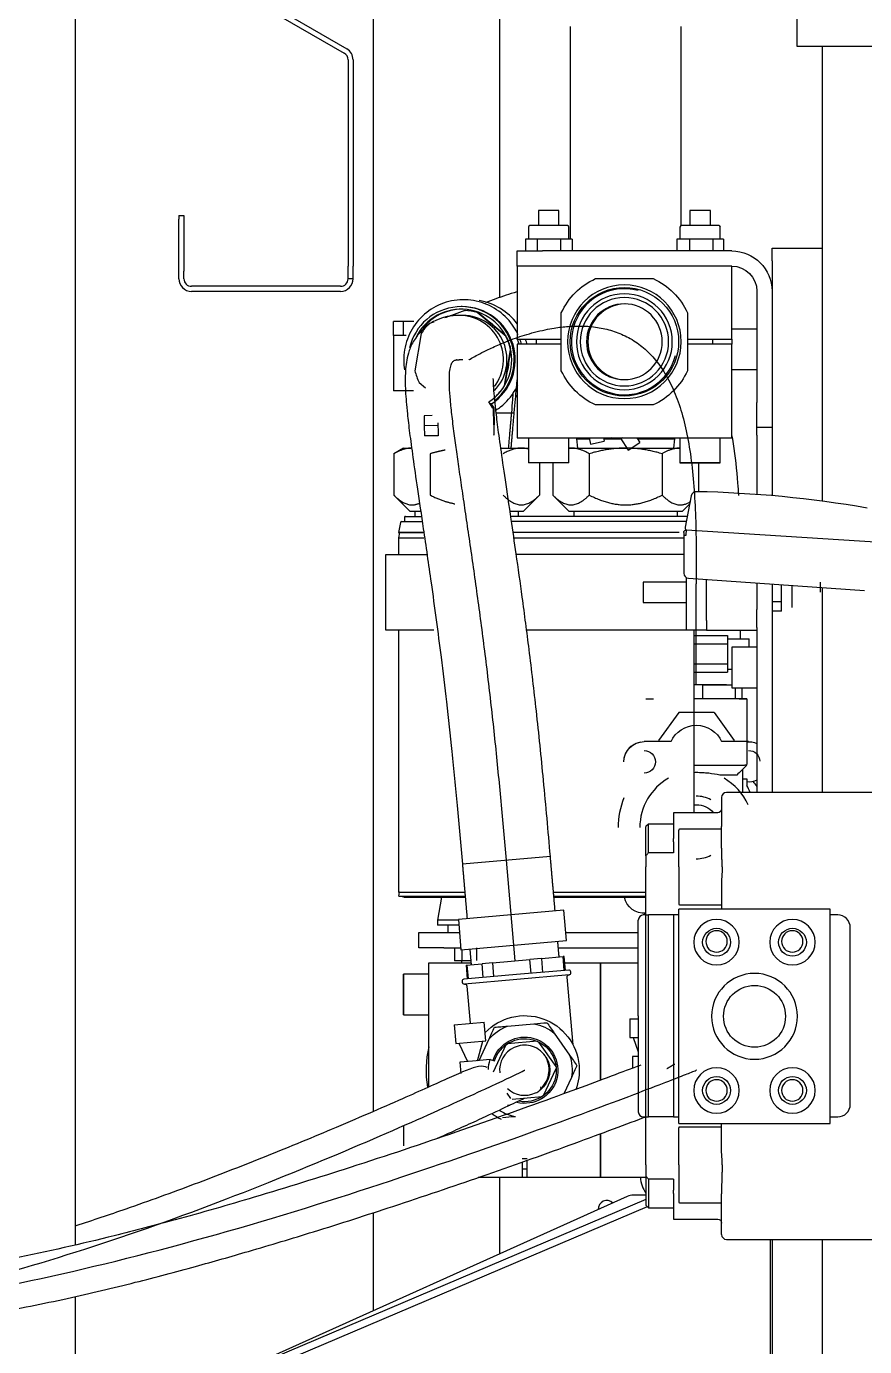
# Model space of a CAD drawing. Header units: millimetres. Extents: x 0 to 1189, y 0 to 841.
# Drawn here: x 129.95 to 152.09, y 490.77 to 525.63 of the extents above; entities that cross this region are included whole.
import ezdxf

# ---------------------------------------------------------------- set-up
doc = ezdxf.new("R2010")
doc.units = ezdxf.units.MM
doc.layers.add('1', color=7, linetype='CONTINUOUS', true_color=0xffffff)
doc.layers.add('2', color=7, linetype='CONTINUOUS', true_color=0xffffff)

msp = doc.modelspace()

# ---------------------------------------------------------------- linework, layer by layer
at = {"layer": '1', "color": 252, "linetype": 'Continuous'}
for p, q in [((139.11, 543.902), (139.11, 496.981)), ((142.443, 543.902), (142.443, 518.464)), ((142.443, 495.236), (142.443, 493.217)), ((143.179, 495.234), (143.044, 495.234)), ((139.11, 494.309), (139.11, 491.719))]:
    msp.add_line(p, q, dxfattribs=at)
msp.add_arc((145.277, 494.401), 0.227, 44.9437, 183.4424, dxfattribs=at)
at = {"layer": '2', "color": 11, "linetype": 'Continuous'}
for p, q in [((131.243, 493.469), (131.243, 534.168)), ((131.243, 487.501), (131.243, 492.095))]:
    msp.add_line(p, q, dxfattribs=at)
at = {"layer": '2', "color": 252, "linetype": 'Continuous'}
for p, q in [((134.21, 527.461), (138.409, 525.036)), ((134.143, 527.346), (138.343, 524.921)), ((150.31, 525.101), (150.31, 526.901)), ((152.977, 525.101), (150.31, 525.101)), ((150.977, 513.09), (150.977, 525.101)), ((138.443, 524.748), (138.443, 519.299)), ((138.576, 524.748), (138.576, 519.299)), ((133.976, 520.632), (134.109, 520.632)), ((133.976, 520.632), (133.976, 520.534)), ((133.976, 519.396), (133.976, 520.534)), ((134.109, 520.632), (134.109, 520.534)), ((134.109, 520.534), (134.109, 519.396)), ((149.643, 519.768), (150.977, 519.768)), ((149.643, 519.434), (149.643, 519.768)), ((133.976, 519.161), (133.976, 519.396)), ((134.109, 519.396), (134.109, 519.161)), ((142.91, 519.301), (142.91, 519.701)), ((142.91, 519.701), (143.577, 519.701)), ((148.577, 519.701), (143.577, 519.701)), ((149.643, 519.434), (149.643, 518.634)), ((133.976, 518.965), (133.976, 519.161)), ((134.109, 518.965), (134.109, 519.161)), ((138.443, 518.965), (138.443, 519.299)), ((138.576, 518.965), (138.576, 519.299)), ((148.577, 519.301), (143.577, 519.301)), ((138.243, 518.765), (134.309, 518.765)), ((138.576, 518.965), (138.443, 518.965)), ((138.243, 518.632), (134.309, 518.632)), ((149.243, 518.634), (149.243, 515.701)), ((149.643, 518.634), (149.643, 515.701)), ((149.243, 515.034), (149.243, 515.701)), ((149.643, 515.701), (149.643, 515.034)), ((149.643, 515.034), (149.243, 515.034)), ((149.243, 514.839), (149.243, 515.034)), ((149.243, 514.839), (149.243, 513.268)), ((149.643, 515.034), (149.643, 514.839)), ((149.643, 514.839), (149.643, 513.236)), ((139.91, 514.494), (139.652, 514.345)), ((139.91, 514.494), (140.104, 514.494)), ((142.496, 514.494), (143.21, 514.494)), ((144.277, 514.494), (145.812, 514.494)), ((145.923, 514.494), (147.21, 514.494)), ((139.652, 514.345), (139.652, 513.252)), ((140.614, 514.345), (140.614, 513.252)), ((144.814, 514.345), (144.814, 513.252)), ((146.739, 514.345), (146.739, 513.252)), ((143.501, 514.101), (143.501, 513.252)), ((143.852, 514.101), (143.852, 513.252)), ((147.701, 514.101), (147.701, 513.342)), ((139.652, 513.252), (140.077, 512.828)), ((143.077, 512.828), (143.501, 513.252)), ((143.852, 513.252), (144.277, 512.828)), ((147.511, 513.235), (147.351, 512.408)), ((147.511, 513.235), (147.351, 512.408)), ((140.077, 512.828), (140.349, 512.828)), ((140.21, 512.828), (140.21, 512.688)), ((142.744, 512.828), (143.077, 512.828)), ((142.943, 512.688), (142.943, 512.828)), ((144.277, 512.828), (147.277, 512.828)), ((144.41, 512.828), (144.41, 512.688)), ((147.143, 512.688), (147.143, 512.828)), ((147.277, 512.828), (147.469, 513.02)), ((139.828, 512.533), (139.777, 512.267)), ((139.854, 512.554), (140.388, 512.554)), ((139.943, 512.554), (139.943, 512.688)), ((139.963, 512.688), (139.943, 512.688)), ((139.963, 512.688), (140.382, 512.688)), ((146.11, 512.688), (142.741, 512.688)), ((146.11, 512.554), (142.761, 512.554)), ((147.39, 512.688), (146.11, 512.688)), ((147.379, 512.554), (146.11, 512.554)), ((147.405, 512.688), (147.39, 512.688)), ((139.777, 512.267), (139.803, 512.262)), ((140.428, 512.267), (139.777, 512.267)), ((139.803, 512.262), (139.777, 512.128)), ((139.777, 512.128), (139.777, 511.687)), ((139.777, 512.128), (140.449, 512.128)), ((139.803, 512.262), (140.429, 512.262)), ((146.11, 512.267), (142.803, 512.267)), ((146.11, 512.262), (142.803, 512.262)), ((142.823, 512.128), (146.11, 512.128)), ((147.192, 512.267), (146.11, 512.267)), ((147.193, 512.262), (146.11, 512.262)), ((146.11, 512.128), (147.31, 512.128)), ((147.31, 512.263), (147.31, 512.196)), ((147.31, 512.263), (147.31, 512.196)), ((147.31, 512.196), (147.31, 511.192)), ((147.31, 512.196), (147.31, 511.192)), ((152.51, 512.001), (147.381, 512.33)), ((152.51, 512.001), (147.381, 512.33)), ((139.443, 509.688), (139.443, 511.688)), ((139.443, 511.688), (140.525, 511.688)), ((147.31, 511.688), (142.887, 511.688)), ((147.377, 511.076), (147.377, 509.688)), ((147.434, 511.059), (152.088, 510.734)), ((147.434, 511.059), (152.088, 510.734)), ((147.91, 509.942), (147.91, 511.026)), ((147.377, 510.954), (146.243, 510.954)), ((146.243, 510.954), (146.243, 510.421)), ((149.243, 510.933), (149.243, 510.229)), ((149.643, 510.905), (149.643, 510.229)), ((150.91, 510.954), (150.91, 510.688)), ((150.977, 505.4), (150.977, 510.812)), ((146.243, 510.421), (147.377, 510.421)), ((149.243, 509.758), (149.243, 510.229)), ((149.643, 510.229), (149.643, 509.758)), ((140.71, 509.688), (139.443, 509.688)), ((139.777, 509.687), (139.777, 502.773)), ((147.377, 509.688), (143.159, 509.688)), ((147.91, 509.688), (147.377, 509.688)), ((147.577, 509.687), (147.577, 504.868)), ((147.91, 509.942), (147.91, 509.688)), ((147.91, 509.688), (149.243, 509.688)), ((149.243, 509.758), (149.243, 505.401)), ((149.643, 509.758), (149.643, 505.401)), ((148.31, 505.268), (148.31, 504.504)), ((152.71, 505.401), (148.443, 505.401)), ((148.21, 504.868), (147.043, 504.868)), ((147.043, 504.868), (147.043, 504.187)), ((146.377, 504.568), (146.31, 504.501)), ((146.31, 503.73), (146.31, 504.501)), ((147.043, 504.568), (146.377, 504.568)), ((146.377, 503.809), (146.377, 504.568)), ((147.177, 503.434), (147.177, 504.41)), ((148.31, 504.434), (147.201, 504.434)), ((148.31, 504.195), (148.31, 504.504)), ((147.043, 504.1), (147.043, 504.187)), ((147.043, 504.1), (147.043, 503.809)), ((146.31, 503.73), (146.31, 503.434)), ((147.043, 503.809), (146.377, 503.809)), ((146.31, 502.168), (146.31, 503.434)), ((147.177, 503.434), (147.177, 502.458)), ((148.31, 503.057), (148.31, 502.324)), ((139.803, 502.768), (139.777, 502.773)), ((139.777, 502.773), (141.243, 502.773)), ((139.782, 502.66), (139.803, 502.768)), ((139.913, 502.634), (139.782, 502.66)), ((139.782, 502.66), (141.243, 502.66)), ((139.803, 502.768), (141.243, 502.768)), ((139.913, 502.634), (141.243, 502.634)), ((140.916, 502.634), (140.81, 502.034)), ((141.243, 502.773), (141.527, 502.773)), ((141.243, 502.768), (141.528, 502.768)), ((141.243, 502.66), (141.537, 502.66)), ((141.243, 502.634), (141.539, 502.634)), ((143.869, 502.773), (146.11, 502.773)), ((143.87, 502.768), (146.11, 502.768)), ((143.879, 502.66), (146.11, 502.66)), ((143.882, 502.634), (146.11, 502.634)), ((146.11, 502.773), (146.31, 502.773)), ((146.11, 502.768), (146.31, 502.768)), ((146.11, 502.66), (146.31, 502.66)), ((146.11, 502.634), (146.31, 502.634)), ((147.18, 496.658), (147.18, 502.324)), ((151.18, 502.324), (147.18, 502.324)), ((147.201, 502.434), (148.31, 502.434)), ((151.18, 496.658), (151.18, 502.324)), ((140.81, 502.034), (140.81, 501.901)), ((141.324, 502.034), (140.81, 502.034)), ((141.358, 502.034), (141.324, 502.034)), ((146.11, 499.501), (146.11, 502.034)), ((146.31, 502.168), (146.243, 502.168)), ((146.31, 496.834), (146.31, 502.168)), ((147.043, 502.168), (146.377, 502.168)), ((146.377, 496.834), (146.377, 502.168)), ((147.043, 502.168), (147.043, 496.834)), ((147.18, 502.168), (147.043, 502.168)), ((151.377, 502.168), (151.18, 502.168)), ((140.31, 501.301), (140.31, 501.701)), ((140.31, 501.701), (140.977, 501.701)), ((141.324, 501.901), (140.81, 501.901)), ((140.977, 501.701), (141.387, 501.701)), ((141.369, 501.901), (141.324, 501.901)), ((144.198, 501.701), (146.11, 501.701)), ((151.71, 497.168), (151.71, 501.834)), ((140.977, 501.301), (140.31, 501.301)), ((140.977, 501.301), (141.422, 501.301)), ((143.998, 501.301), (146.11, 501.301)), ((141.443, 500.954), (141.443, 500.901)), ((146.11, 499.501), (146.11, 496.968)), ((146.243, 496.834), (146.31, 496.834)), ((146.31, 495.568), (146.31, 496.834)), ((147.043, 496.834), (146.377, 496.834)), ((147.043, 496.834), (147.18, 496.834)), ((151.18, 496.834), (151.377, 496.834)), ((147.177, 495.568), (147.177, 496.544)), ((147.18, 496.658), (151.18, 496.658)), ((148.31, 496.568), (147.201, 496.568)), ((148.31, 495.945), (148.31, 496.658)), ((146.31, 495.568), (146.31, 495.271)), ((147.177, 495.568), (147.177, 494.591)), ((146.31, 495.271), (146.31, 494.501)), ((147.043, 495.193), (146.377, 495.193)), ((146.377, 495.193), (146.377, 494.434)), ((147.043, 495.193), (147.043, 494.902)), ((146.31, 494.659), (134.351, 489.578)), ((145.817, 494.732), (134.461, 489.63)), ((146.31, 494.768), (145.978, 494.768)), ((147.043, 494.815), (147.043, 494.902)), ((147.043, 494.815), (147.043, 494.134)), ((148.31, 494.498), (148.31, 494.806)), ((146.346, 494.465), (134.844, 489.578)), ((146.31, 494.501), (146.377, 494.434)), ((146.377, 494.434), (147.043, 494.434)), ((147.201, 494.568), (148.31, 494.568)), ((148.31, 493.734), (148.31, 494.498)), ((147.043, 494.134), (148.21, 494.134)), ((148.443, 493.601), (152.71, 493.601)), ((149.603, 487.689), (149.603, 493.601)), ((149.643, 493.601), (149.643, 487.101)), ((150.977, 484.901), (150.977, 493.601))]:
    msp.add_line(p, q, dxfattribs=at)
at = {"layer": '2', "color": 163, "linetype": 'Continuous'}
for p, q in [((144.31, 525.627), (144.31, 520.014)), ((147.243, 520.367), (147.243, 525.627)), ((144.98, 518.968), (146.507, 518.968)), ((141.382, 517.994), (141.377, 517.994)), ((141.475, 517.994), (141.382, 517.994)), ((144.077, 516.537), (144.077, 518.065)), ((147.41, 518.065), (147.41, 516.537)), ((141.475, 516.828), (141.382, 516.828)), ((146.507, 515.634), (144.98, 515.634)), ((147.643, 508.244), (147.643, 510.91)), ((148.436, 508.244), (147.643, 508.244)), ((143.787, 503.715), (141.463, 503.511)), ((142.857, 500.956), (142.625, 503.613))]:
    msp.add_line(p, q, dxfattribs=at)
at = {"layer": '2', "color": 60, "linetype": 'Continuous'}
for p, q in [((143.471, 520.768), (143.471, 520.368)), ((143.936, 520.768), (143.471, 520.768)), ((144.015, 520.768), (143.936, 520.768)), ((144.015, 520.368), (144.015, 520.768)), ((147.471, 520.768), (147.471, 520.368)), ((147.687, 520.768), (147.471, 520.768)), ((148.015, 520.768), (147.687, 520.768)), ((148.015, 520.368), (148.015, 520.768)), ((143.21, 520.328), (143.21, 520.014)), ((144.238, 520.368), (143.249, 520.368)), ((144.277, 520.014), (144.277, 520.328)), ((147.21, 520.328), (147.21, 520.014)), ((148.012, 520.368), (147.249, 520.368)), ((148.238, 520.368), (148.012, 520.368)), ((148.277, 520.014), (148.277, 520.328)), ((143.128, 520.014), (143.128, 519.701)), ((143.281, 520.014), (143.128, 520.014)), ((143.435, 520.014), (143.281, 520.014)), ((143.435, 520.014), (143.435, 519.701)), ((143.743, 520.014), (143.435, 520.014)), ((144.051, 520.014), (143.743, 520.014)), ((144.051, 520.014), (144.051, 519.701)), ((144.205, 520.014), (144.051, 520.014)), ((144.359, 520.014), (144.205, 520.014)), ((144.359, 520.014), (144.359, 519.701)), ((147.128, 520.014), (147.128, 519.701)), ((147.128, 520.014), (147.128, 520.014)), ((147.128, 520.014), (147.128, 519.701)), ((147.296, 520.014), (147.128, 520.014)), ((147.464, 520.014), (147.296, 520.014)), ((147.464, 520.014), (147.464, 519.701)), ((147.771, 520.014), (147.464, 520.014)), ((148.079, 520.014), (147.771, 520.014)), ((148.079, 520.014), (148.079, 519.701)), ((148.219, 520.014), (148.079, 520.014)), ((148.358, 520.014), (148.219, 520.014)), ((148.359, 520.014), (148.358, 520.014)), ((148.358, 520.014), (148.358, 519.701)), ((148.359, 520.014), (148.359, 519.701)), ((142.91, 519.301), (142.91, 517.368)), ((148.577, 519.301), (142.91, 519.301)), ((148.577, 517.368), (148.577, 519.301)), ((141.527, 518.127), (141.105, 517.97)), ((141.461, 518.228), (141.433, 518.228)), ((141.527, 518.127), (141.54, 518.127)), ((141.869, 518.071), (141.856, 518.071)), ((142.617, 517.44), (141.856, 518.071)), ((142.607, 517.458), (141.869, 518.071)), ((139.643, 517.469), (139.643, 517.836)), ((139.91, 517.836), (139.643, 517.836)), ((139.91, 517.469), (139.91, 517.836)), ((140.177, 517.836), (139.91, 517.836)), ((140.706, 517.822), (140.59, 517.779)), ((149.243, 517.634), (148.577, 517.634)), ((139.777, 517.469), (139.643, 517.469)), ((139.643, 517.469), (139.643, 516.003)), ((139.91, 517.469), (139.777, 517.469)), ((139.981, 517.469), (139.91, 517.469)), ((140.377, 517.522), (140.209, 516.536)), ((142.91, 517.368), (144.077, 517.368)), ((143.41, 517.368), (143.41, 517.234)), ((143.41, 517.367), (143.41, 517.234)), ((147.41, 517.368), (148.577, 517.368)), ((148.077, 517.234), (148.077, 517.368)), ((148.077, 517.234), (148.077, 517.367)), ((148.577, 517.368), (148.577, 517.234)), ((142.575, 516.141), (142.738, 517.098)), ((142.593, 516.172), (142.745, 517.063)), ((142.91, 517.234), (142.91, 514.768)), ((144.077, 517.234), (142.91, 517.234)), ((148.577, 517.234), (147.41, 517.234)), ((148.577, 514.768), (148.577, 517.234)), ((148.577, 516.568), (149.243, 516.568)), ((139.91, 516.003), (139.643, 516.003)), ((140.176, 516.003), (139.91, 516.003)), ((140.326, 516.223), (140.493, 516.083)), ((142.367, 515.876), (142.361, 515.876)), ((142.272, 515.546), (142.162, 515.713)), ((142.229, 515.658), (142.201, 515.658)), ((142.305, 515.546), (142.231, 515.659)), ((142.272, 515.546), (142.279, 515.546)), ((142.298, 515.546), (142.279, 515.546)), ((142.279, 515.546), (142.285, 515.105)), ((142.298, 515.546), (142.305, 515.546)), ((142.298, 515.546), (142.304, 515.105)), ((140.453, 515.348), (140.452, 515.081)), ((140.662, 515.35), (140.453, 515.348)), ((140.818, 515.086), (140.452, 515.081)), ((140.452, 515.081), (140.461, 514.814)), ((140.819, 515.157), (140.818, 515.086)), ((140.818, 515.086), (140.822, 514.952)), ((140.822, 514.952), (140.827, 514.819)), ((140.827, 514.819), (140.461, 514.814)), ((142.91, 514.768), (148.577, 514.768)), ((143.21, 514.768), (143.21, 514.101)), ((143.21, 514.768), (143.21, 514.101)), ((144.277, 514.101), (144.277, 514.768)), ((144.277, 514.101), (144.277, 514.768)), ((144.478, 514.768), (144.478, 514.741)), ((144.478, 514.741), (144.506, 514.494)), ((144.478, 514.741), (144.817, 514.741)), ((144.811, 514.768), (144.849, 514.597)), ((144.849, 514.597), (145.207, 514.678)), ((145.187, 514.768), (145.207, 514.678)), ((145.193, 514.741), (145.651, 514.741)), ((145.642, 514.755), (145.845, 514.443)), ((145.845, 514.443), (146.152, 514.643)), ((146.071, 514.768), (146.152, 514.643)), ((146.089, 514.741), (147.075, 514.741)), ((147.048, 514.494), (147.075, 514.741)), ((147.075, 514.741), (147.075, 514.768)), ((147.21, 514.768), (147.21, 514.101)), ((147.21, 514.768), (147.21, 514.101)), ((148.277, 514.101), (148.277, 514.768)), ((148.277, 514.101), (148.277, 514.768)), ((144.277, 514.101), (143.21, 514.101)), ((144.277, 514.101), (143.21, 514.101)), ((148.277, 514.101), (147.21, 514.101)), ((147.21, 514.101), (148.277, 514.101)), ((149.89, 510.688), (149.89, 510.888)), ((149.89, 510.437), (149.89, 510.688)), ((150.177, 510.285), (150.177, 510.868)), ((149.89, 510.437), (149.643, 510.437)), ((149.89, 510.312), (149.89, 510.437)), ((149.89, 510.187), (149.89, 510.312)), ((149.89, 510.187), (149.643, 510.187)), ((147.577, 509.544), (148.468, 509.544)), ((147.577, 509.327), (148.468, 509.327)), ((148.468, 509.544), (148.468, 509.327)), ((148.468, 509.327), (148.468, 508.794)), ((148.477, 509.46), (149.043, 509.46)), ((149.043, 509.234), (149.043, 509.46)), ((149.243, 509.234), (148.577, 509.234)), ((148.577, 509.234), (148.577, 508.701)), ((147.577, 508.794), (148.468, 508.794)), ((147.577, 508.577), (148.468, 508.577)), ((148.468, 508.794), (148.468, 508.577)), ((148.477, 508.66), (148.577, 508.66)), ((148.577, 508.701), (148.577, 508.168)), ((147.81, 508.244), (147.577, 508.244)), ((147.81, 508.244), (147.81, 507.877)), ((147.81, 508.244), (148.577, 508.244)), ((146.31, 507.877), (146.509, 507.877)), ((148.977, 507.877), (147.577, 507.877)), ((148.577, 508.168), (149.243, 508.168)), ((148.676, 507.877), (148.676, 508.168)), ((148.778, 507.877), (148.977, 507.877)), ((148.843, 508.168), (148.843, 507.877)), ((148.977, 507.877), (148.977, 506.142)), ((147.177, 507.51), (146.643, 506.777)), ((147.177, 507.51), (146.643, 506.777)), ((148.11, 507.51), (147.177, 507.51)), ((148.11, 507.51), (147.177, 507.51)), ((148.11, 507.51), (148.643, 506.777)), ((148.11, 507.51), (148.643, 506.777)), ((146.424, 506.744), (146.263, 506.744)), ((146.974, 506.744), (146.263, 506.744)), ((149.01, 506.744), (148.313, 506.744)), ((149.024, 506.744), (148.977, 506.744)), ((147.577, 506.122), (148.895, 506.122)), ((148.615, 505.856), (148.267, 505.856)), ((148.863, 506.008), (148.863, 505.401)), ((148.863, 505.76), (148.977, 505.76)), ((148.977, 505.76), (148.977, 505.586)), ((144.146, 502.291), (141.357, 502.047)), ((144.216, 501.494), (144.146, 502.291)), ((141.357, 502.047), (141.426, 501.25)), ((146.263, 502.21), (146.31, 502.21)), ((141.077, 501.901), (141.077, 501.701)), ((141.258, 501.301), (141.258, 500.954)), ((141.426, 501.25), (144.216, 501.494)), ((141.451, 501.252), (141.451, 500.954)), ((141.836, 501.301), (141.836, 500.968)), ((140.577, 497.625), (140.577, 500.901)), ((140.577, 500.901), (141.691, 500.901)), ((141.451, 500.954), (141.258, 500.954)), ((141.686, 500.954), (141.451, 500.954)), ((142.255, 500.904), (141.983, 500.88)), ((142.255, 500.904), (143.247, 500.991)), ((142.255, 500.904), (142.287, 500.539)), ((143.549, 501.017), (143.247, 500.991)), ((143.279, 500.625), (143.247, 500.991)), ((143.549, 501.017), (144.122, 501.067)), ((143.549, 501.017), (143.581, 500.652)), ((144.152, 501.07), (144.122, 501.067)), ((144.154, 500.702), (144.122, 501.067)), ((144.184, 500.705), (144.152, 501.07)), ((144.167, 500.901), (145.11, 500.901)), ((145.11, 500.901), (145.11, 497.806)), ((145.11, 497.806), (145.11, 500.901)), ((145.11, 500.901), (146.11, 500.901)), ((140.577, 500.601), (139.91, 500.601)), ((140.577, 500.601), (139.91, 500.601)), ((139.91, 500.068), (139.91, 500.601)), ((139.91, 500.601), (139.91, 500.068)), ((142.889, 500.591), (141.504, 500.47)), ((144.285, 500.586), (141.515, 500.344)), ((141.562, 500.843), (141.594, 500.478)), ((141.562, 500.843), (141.563, 500.843)), ((141.563, 500.843), (141.983, 500.88)), ((141.563, 500.843), (141.595, 500.478)), ((141.625, 500.481), (141.593, 500.846)), ((142.015, 500.515), (141.983, 500.88)), ((144.274, 500.712), (142.889, 500.591)), ((144.331, 500.641), (144.329, 500.666)), ((141.458, 500.415), (141.461, 500.39)), ((141.581, 500.289), (141.667, 499.306)), ((144.387, 498.736), (144.23, 500.521)), ((139.91, 499.534), (139.91, 500.068)), ((139.91, 500.068), (139.91, 499.534)), ((139.91, 499.534), (140.577, 499.534)), ((139.91, 499.534), (140.577, 499.534)), ((141.245, 499.27), (142.042, 499.339)), ((141.245, 499.27), (141.288, 498.771)), ((142.085, 498.841), (142.042, 499.339)), ((142.656, 499.232), (143.355, 499.294)), ((145.89, 499.428), (145.89, 498.928)), ((145.89, 499.428), (146.11, 499.428)), ((141.288, 498.771), (142.085, 498.841)), ((141.863, 498.32), (142.002, 498.834)), ((141.905, 498.324), (142.171, 498.893)), ((143.44, 498.833), (142.652, 498.764)), ((143.938, 498.164), (143.484, 498.812)), ((143.892, 499.043), (144.294, 498.468)), ((145.89, 498.928), (146.11, 498.928)), ((145.973, 498.928), (146.11, 498.555)), ((141.371, 498.779), (141.598, 498.297)), ((142.613, 498.736), (142.278, 498.019)), ((141.73, 498.308), (141.398, 498.279)), ((141.398, 498.279), (141.424, 497.985)), ((142.193, 498.349), (141.73, 498.308)), ((142.193, 498.349), (142.313, 498.312)), ((143.607, 497.399), (143.942, 498.116)), ((145.957, 498.428), (145.957, 498.122)), ((146.11, 498.428), (145.957, 498.428)), ((144.346, 497.879), (144.145, 497.447)), ((142.638, 497.463), (142.736, 497.323)), ((142.78, 497.302), (143.568, 497.371)), ((139.91, 496.601), (139.91, 496.068)), ((139.91, 496.601), (139.91, 496.068)), ((145.11, 496.394), (145.11, 495.234)), ((145.11, 495.234), (145.11, 496.394)), ((143.043, 495.734), (143.177, 495.734)), ((143.043, 495.734), (143.177, 495.734)), ((143.177, 495.234), (143.177, 495.693)), ((143.043, 495.646), (143.043, 495.234)), ((143.043, 495.234), (141.881, 495.234)), ((145.11, 495.234), (143.177, 495.234)), ((146.31, 495.234), (145.11, 495.234))]:
    msp.add_line(p, q, dxfattribs=at)
at = {"layer": '2', "color": 51, "linetype": 'Continuous'}
for p, q in [((141.475, 516.828), (141.382, 516.828)), ((147.643, 508.244), (147.643, 510.91)), ((142.857, 500.956), (142.625, 503.613))]:
    msp.add_line(p, q, dxfattribs=at)
at = {"layer": '2', "color": 163, "linetype": 'Continuous', "extrusion": (0, 0, -1)}
for radius in [1.5, 1.266, 1.167, 1]:
    msp.add_circle((-145.743, 517.301), radius, dxfattribs=at)
at = {"layer": '2', "color": 163, "linetype": 'Continuous'}
msp.add_circle((145.743, 517.301), 1.433, dxfattribs=at)
at = {"layer": '2', "color": 252, "linetype": 'Continuous', "extrusion": (0, 0, -1)}
for centre, radius in [((-148.177, 501.448), 0.6), ((-150.183, 501.448), 0.6), ((-149.18, 499.491), 1.133), ((-148.177, 497.534), 0.6), ((-150.183, 497.534), 0.6)]:
    msp.add_circle(centre, radius, dxfattribs=at)
at = {"layer": '2', "color": 252, "linetype": 'Continuous'}
for centre, radius in [((148.177, 501.448), 0.367), ((150.183, 501.448), 0.367), ((149.18, 499.491), 0.817), ((148.177, 497.534), 0.367), ((150.183, 497.534), 0.367)]:
    msp.add_circle(centre, radius, dxfattribs=at)
for centre, radius, start, end in [((138.243, 524.748), 0.333, 0, 60), ((138.243, 524.748), 0.2, 0, 60), ((134.309, 518.965), 0.333, 180, 270), ((134.309, 518.965), 0.2, 180, 270), ((138.243, 518.965), 0.2, 270, 0), ((138.243, 518.965), 0.333, 270, 360), ((145.777, 517.301), 1, 90.9543, 269.0474), ((147.641, 513.21), 0.133, 88.8598, 169.0744), ((147.641, 513.21), 0.133, 88.8598, 169.0744), ((147.047, 483.349), 30, 80.1928, 88.8598), ((147.047, 483.349), 30, 80.1928, 88.8598), ((139.854, 512.528), 0.0267, 90, 169), ((147.482, 512.383), 0.133, 169.0744, 205.27), ((147.482, 512.383), 0.133, 169.0744, 204.8703), ((147.443, 511.192), 0.133, 180, 266.0095), ((147.443, 511.192), 0.133, 180, 266.0095), ((148.443, 505.268), 0.133, 90, 180), ((147.201, 504.41), 0.0239, 90, 180), ((147.201, 502.458), 0.0239, 180, 270), ((146.243, 502.034), 0.133, 90, 180), ((151.377, 501.834), 0.333, 360, 90), ((148.177, 501.468), 0.283, 0, 180), ((150.177, 501.468), 0.283, 0, 180), ((148.177, 501.468), 0.283, 180, 0), ((150.177, 501.468), 0.283, 180, 0), ((148.177, 497.534), 0.283, 0, 180), ((150.177, 497.534), 0.283, 0, 180), ((148.177, 497.534), 0.283, 180, 0), ((150.177, 497.534), 0.283, 180, 0), ((151.377, 497.168), 0.333, 270, 0), ((146.243, 496.968), 0.133, 180, 270), ((147.201, 496.544), 0.0239, 90, 180), ((147.201, 494.591), 0.0239, 180, 270), ((148.443, 493.734), 0.133, 180, 270)]:
    msp.add_arc(centre, radius, start, end, dxfattribs=at)
at = {"layer": '2', "color": 60, "linetype": 'Continuous'}
for centre, radius, start, end in [((143.249, 520.328), 0.0392, 90, 180), ((144.238, 520.328), 0.0392, 0, 90), ((147.249, 520.328), 0.0392, 90, 180), ((148.238, 520.328), 0.0392, 0, 90), ((141.643, 516.828), 1.583, 36.8663, 80.3644), ((141.643, 516.828), 1.583, 14.8781, 19.9406), ((141.643, 516.828), 1.583, 320.8275, 323.1281), ((147.643, 504.477), 1.492, 119.4405, 180.0018), ((147.643, 504.477), 1.492, 23.6666, 60.5596), ((147.643, 504.477), 1.933, 34.1478, 38.9204), ((147.643, 504.477), 2.067, 157.8084, 180), ((147.643, 504.477), 2.067, 157.8084, 180), ((147.643, 504.477), 0.827, 62.5106, 90), ((147.643, 504.477), 0.827, 270, 297.4837), ((144.278, 500.662), 0.0507, 5, 95), ((144.281, 500.637), 0.0507, 275, 5), ((141.509, 500.42), 0.0507, 95, 185), ((141.511, 500.394), 0.0507, 185, 275), ((143.11, 498.068), 2.607, 166.38, 189.8081), ((143.11, 498.068), 1.25, 237.9891, 258.6916), ((143.11, 498.068), 2.607, 268.5356, 271.4606)]:
    msp.add_arc(centre, radius, start, end, dxfattribs=at)
at = {"layer": '2', "color": 252, "linetype": 'Continuous', "extrusion": (0, 0, -1)}
for centre, radius, start, end in [((-148.577, 518.634), 1.067, 90, 180), ((-148.577, 518.634), 0.667, 90, 180), ((-148.21, 504.968), 0.1, 180, 270), ((-148.21, 494.034), 0.1, 90, 180)]:
    msp.add_arc(centre, radius, start, end, dxfattribs=at)
at = {"layer": '2', "color": 163, "linetype": 'Continuous', "extrusion": (0, 0, -1)}
for centre, radius, start, end in [((-145.743, 517.301), 1.833, 24.62, 65.38), ((-145.743, 517.301), 1.833, 114.62, 155.38), ((-145.743, 517.301), 1.833, 294.62, 335.38), ((-145.743, 517.301), 1.833, 204.62, 245.38), ((-143.11, 498.068), 0.663, 147.7969, 232.3575)]:
    msp.add_arc(centre, radius, start, end, dxfattribs=at)
at = {"layer": '2', "color": 163, "linetype": 'Continuous'}
for centre, radius, start, end in [((145.743, 517.301), 1.4, 75, 345), ((143.11, 498.068), 0.663, 115.2057, 185.8725), ((143.11, 498.068), 0.663, 226.2544, 295.2394)]:
    msp.add_arc(centre, radius, start, end, dxfattribs=at)
at = {"layer": '2', "color": 60, "linetype": 'Continuous', "extrusion": (0, 0, -1)}
for centre, radius, start, end in [((-145.549, 515.28), 0.533, 254.0315, 285.9636), ((-147.643, 506.444), 0.733, 24.1477, 155.8523), ((-146.263, 506.21), 0.533, 0, 90), ((-146.263, 506.21), 0.533, 0, 80.9024), ((-146.263, 506.21), 0.3, 90, 270), ((-149.024, 506.21), 0.533, 84.9536, 114.3348), ((-149.024, 506.21), 0.3, 90, 177.4013), ((-149.024, 506.21), 0.533, 245.6652, 275.0464), ((-147.643, 504.477), 0.6, 83.6184, 90), ((-147.643, 504.477), 0.6, 90, 139.3988), ((-146.263, 502.744), 0.533, 264.9536, 348.1519), ((-144.29, 500.526), 0.0602, 355, 85), ((-141.521, 500.284), 0.0602, 85, 175), ((-143.11, 498.068), 1.441, 43.5719, 175), ((-143.11, 498.068), 1.25, 41.3084, 68.6916), ((-143.11, 498.068), 1.25, 101.3084, 128.6916), ((-143.11, 498.068), 0.875, 17.0404, 284.0487), ((-143.11, 498.068), 0.833, 17.0404, 280.3372), ((-143.11, 498.068), 1.25, 161.3084, 188.6916), ((-143.11, 498.068), 0.959, 0.9865, 17.0404), ((-143.11, 498.068), 1.441, 175, 200.9369), ((-143.11, 498.068), 1.441, 295.2175, 306.85)]:
    msp.add_arc(centre, radius, start, end, dxfattribs=at)
at = {"layer": '2', "color": 60, "linetype": 'Continuous'}
for centre, major_axis, ratio, start_param, end_param in [((141.433, 516.828), (0, 1.4), 0.999391, 3.834855, 7.626037), ((141.433, 516.828), (0, -1.333), 0.999391, 0.581405, 4.247274), ((141.461, 516.828), (0, 1.333), 0.999391, 0.000068, 0.901696), ((141.488, 516.828), (0, -1.207), 0.999391, 3.43376, 3.560013), ((141.461, 516.828), (0, -1.4), 0.999391, 0.581405, 3.14166), ((141.475, 516.828), (0, 1.3), 0.999391, 5.986035, 6.24365), ((141.488, 516.828), (0, 1.3), 0.999391, 5.986035, 6.24365), ((141.475, 516.828), (0, 1.3), 0.999391, 0.750047, 1.007662), ((141.488, 516.828), (0, -1.207), 0.999391, 2.342941, 2.556274), ((141.475, 516.828), (0, 1.3), 0.999391, 4.938837, 5.196453), ((141.488, 516.828), (0, -1.207), 0.999391, 1.295809, 1.509045), ((141.475, 516.828), (0, 1.3), 0.999391, 1.797245, 2.05486), ((141.475, 516.828), (0, 1.3), 0.999391, 3.89164, 4.033529), ((142.294, 515.105), (-0.004, 0.267), 0.034896, 3.14158, 4.711925), ((147.643, 504.796), (0, 1.574), 0.979323, 5.107096, 5.23827), ((147.643, 495.289), (-1.478, 0), 0.743145, 0.04948, 0.446499)]:
    msp.add_ellipse(centre, major_axis=major_axis, ratio=ratio, start_param=start_param, end_param=end_param, dxfattribs=at)
at = {"layer": '2', "color": 163, "linetype": 'Continuous'}
for centre, start_param in [((141.382, 516.828), 4.058348), ((141.475, 516.828), 3.938575)]:
    msp.add_ellipse(centre, major_axis=(0, 1.167), ratio=0.999391, start_param=start_param, end_param=6.283185, dxfattribs=at)
at = {"layer": '2', "color": 252, "linetype": 'Continuous'}
msp.add_ellipse((145.978, 493.101), major_axis=(0, -1.667), ratio=0.469387, start_param=3.141593, end_param=3.349442, dxfattribs=at)
at = {"layer": '2', "color": 60, "linetype": 'Continuous'}
for points, knots in [([(142.933, 517.488), (142.902, 517.555), (142.773, 517.793), (142.449, 518.136), (141.912, 518.393), (141.318, 518.438), (140.749, 518.265), (140.28, 517.898), (139.976, 517.386), (139.896, 516.914), (139.922, 516.639), (139.936, 516.56)], [0, 0, 0, 0, 0.048646, 0.177031, 0.305416, 0.433796, 0.562172, 0.690546, 0.818922, 0.947304, 1, 1, 1, 1]), ([(142.964, 517.24), (142.954, 517.272), (142.938, 517.318), (142.919, 517.363), (142.914, 517.375)], [0, 0, 0, 0, 0.712942, 1, 1, 1, 1]), ([(142.833, 515.428), (142.844, 515.556), (142.864, 515.777), (142.889, 516.051), (142.906, 516.221), (142.911, 516.288), (142.909, 516.299), (142.908, 516.3)], [0, 0, 0, 0, 0.298012, 0.559359, 0.773892, 0.940381, 1, 1, 1, 1]), ([(142.355, 515.499), (142.396, 515.525), (142.594, 515.666), (142.79, 515.89), (142.905, 516.107), (142.927, 516.152)], [0, 0, 0, 0, 0.164193, 0.829825, 1, 1, 1, 1]), ([(142.766, 515.428), (142.777, 515.55), (142.792, 515.737), (142.805, 515.91), (142.81, 515.972)], [0, 0, 0, 0, 0.618543, 1, 1, 1, 1]), ([(142.358, 515.428), (142.368, 515.428), (142.409, 515.428), (142.475, 515.428), (142.551, 515.428), (142.615, 515.428), (142.669, 515.428), (142.71, 515.428), (142.74, 515.428), (142.752, 515.428), (142.761, 515.428), (142.764, 515.428), (142.765, 515.428)], [0, 0, 0, 0, 0.038923, 0.159058, 0.279192, 0.399327, 0.519462, 0.639596, 0.759731, 0.879865, 0.879865, 1, 1, 1, 1]), ([(142.779, 515.428), (142.782, 515.428), (142.795, 515.428), (142.815, 515.428), (142.83, 515.428), (142.833, 515.428), (142.833, 515.428)], [0, 0, 0, 0, 0.073054, 0.382593, 0.692132, 1, 1, 1, 1]), ([(148.895, 506.122), (148.909, 506.122), (148.923, 506.124), (148.95, 506.131), (148.964, 506.136), (148.977, 506.142)], [0, 0, 0, 0, 0.5, 0.5, 1, 1, 1, 1]), ([(148.267, 505.856), (148.174, 505.878), (148.075, 505.895), (147.943, 505.91), (147.916, 505.913), (147.862, 505.917), (147.835, 505.919), (147.754, 505.923), (147.699, 505.925), (147.622, 505.925), (147.599, 505.924), (147.576, 505.924)], [0, 0, 0, 0, 0.453104, 0.453104, 0.56638, 0.56638, 0.679656, 0.679656, 0.906208, 0.906208, 1, 1, 1, 1]), ([(148.71, 505.856), (148.71, 505.856), (148.708, 505.856), (148.702, 505.856), (148.7, 505.856), (148.693, 505.856), (148.69, 505.856), (148.677, 505.856), (148.667, 505.856), (148.643, 505.856), (148.63, 505.856), (148.615, 505.856)], [0, 0, 0, 0, 0.25, 0.25, 0.375, 0.375, 0.5, 0.5, 0.75, 0.75, 1, 1, 1, 1]), ([(142.171, 498.893), (142.196, 498.946), (142.22, 498.999), (142.269, 499.103), (142.292, 499.153), (142.315, 499.203)], [0, 0, 0, 0, 0.5, 0.5, 1, 1, 1, 1]), ([(142.315, 499.203), (142.37, 499.207), (142.426, 499.212), (142.539, 499.222), (142.597, 499.227), (142.656, 499.232)], [0, 0, 0, 0, 0.5, 0.5, 1, 1, 1, 1]), ([(144.294, 498.468), (144.328, 498.42), (144.362, 498.372), (144.427, 498.279), (144.459, 498.233), (144.49, 498.188)], [0, 0, 0, 0, 0.5, 0.5, 1, 1, 1, 1])]:
    msp.add_open_spline(points, degree=3, knots=knots, dxfattribs=at)
at = {"layer": '2', "color": 163, "linetype": 'Continuous'}
for points, knots in [([(142.899, 518.617), (142.707, 518.561), (142.425, 518.466), (142.16, 518.363), (142.073, 518.327)], [0, 0, 0, 0, 0.659419, 1, 1, 1, 1]), ([(141.379, 517.994), (141.377, 517.994), (141.373, 517.994), (141.366, 517.994), (141.356, 517.994), (141.338, 517.994), (141.306, 517.993), (141.251, 517.99), (141.156, 517.981), (141.001, 517.955), (140.767, 517.877), (140.473, 517.724), (140.127, 517.279), (140.003, 516.91), (139.951, 516.567), (139.95, 516.058), (139.997, 515.502), (140.065, 514.917), (140.152, 514.268), (140.275, 513.419), (140.442, 512.291), (140.662, 510.778), (140.87, 509.236), (141.049, 507.75), (141.192, 506.443), (141.33, 505.016), (141.419, 504.025), (141.463, 503.511)], [0, 0, 0, 0, 0.001537, 0.002742, 0.004888, 0.008698, 0.015429, 0.027215, 0.047494, 0.081192, 0.133213, 0.20081, 0.241778, 0.289786, 0.374807, 0.450538, 0.512728, 0.552797, 0.592636, 0.633044, 0.675756, 0.729216, 0.801012, 0.844236, 0.892014, 0.943965, 1, 1, 1, 1]), ([(143.787, 503.715), (143.731, 504.385), (143.615, 505.666), (143.429, 507.486), (143.239, 509.097), (143.057, 510.483), (142.895, 511.637), (142.741, 512.692), (142.597, 513.664), (142.474, 514.514), (142.388, 515.146), (142.331, 515.628), (142.298, 515.978), (142.283, 516.214), (142.281, 516.31), (142.279, 516.329), (142.277, 516.329)], [0, 0, 0, 0, 0.1091, 0.208703, 0.29703, 0.372624, 0.435389, 0.486533, 0.549874, 0.609108, 0.667354, 0.725803, 0.791486, 0.868053, 0.956709, 1, 1, 1, 1]), ([(148.763, 513.238), (148.757, 513.35), (148.726, 513.813), (148.667, 514.357), (148.598, 514.773), (148.583, 514.855)], [0, 0, 0, 0, 0.202453, 0.84071, 1, 1, 1, 1]), ([(143.531, 497.575), (143.596, 497.64), (143.697, 497.774), (143.763, 498.008), (143.753, 498.23), (143.66, 498.454), (143.486, 498.63), (143.265, 498.725), (143.046, 498.74), (142.901, 498.7), (142.827, 498.668)], [0, 0, 0, 0, 0.127294, 0.252051, 0.375105, 0.501695, 0.629417, 0.755008, 0.876522, 1, 1, 1, 1]), ([(146.175, 498.204), (146.056, 498.159), (145.459, 497.933), (143.914, 497.355), (141.405, 496.462), (138.661, 495.542), (136.152, 494.76), (134.056, 494.158), (131.937, 493.603), (129.618, 493.076), (127.375, 492.714), (125.651, 492.611), (124.684, 492.649), (123.903, 492.784), (123.353, 492.965), (122.882, 493.291), (122.584, 493.73), (122.473, 494.28), (122.449, 494.762), (122.446, 495.066), (122.446, 495.23), (122.446, 495.306), (122.446, 495.339)], [0, 0, 0, 0, 0.027823, 0.131133, 0.254764, 0.369615, 0.468075, 0.546223, 0.604831, 0.700283, 0.795191, 0.838741, 0.877353, 0.894274, 0.919711, 0.934115, 0.948896, 0.969101, 0.984977, 0.993118, 0.996919, 1, 1, 1, 1]), ([(142.119, 498.142), (142.058, 498.17), (141.845, 498.196), (141.22, 497.914), (139.818, 497.281), (138.12, 496.547), (136.236, 495.771), (134.409, 495.06), (132.759, 494.46), (131.697, 494.103), (131.252, 493.96)], [0, 0, 0, 0, 0.071633, 0.209762, 0.343208, 0.508951, 0.653484, 0.783741, 0.910353, 1, 1, 1, 1]), ([(143.393, 497.467), (143.44, 497.49), (143.503, 497.529), (143.557, 497.592), (143.543, 497.616), (143.526, 497.625)], [0, 0, 0, 0, 0.402672, 0.720746, 1, 1, 1, 1]), ([(140.807, 496.273), (141.207, 496.451), (141.879, 496.755), (142.642, 497.111), (142.969, 497.265), (143.097, 497.327)], [0, 0, 0, 0, 0.370656, 0.680205, 1, 1, 1, 1]), ([(142.654, 497.155), (142.7, 497.138), (142.722, 497.139), (142.722, 497.156), (142.722, 497.156)], [0, 0, 0, 0, 0.99638, 1, 1, 1, 1]), ([(121.119, 495.339), (121.119, 495.298), (121.119, 495.225), (121.12, 495.095), (121.121, 494.905), (121.13, 494.577), (121.174, 494.033), (121.328, 493.339), (121.669, 492.69), (122.074, 492.253), (122.407, 492.007), (122.681, 491.849), (123.128, 491.635), (123.976, 491.394), (125.388, 491.275), (127.147, 491.368), (129.086, 491.643), (130.997, 492.025), (132.772, 492.448), (134.366, 492.871), (135.936, 493.317), (137.691, 493.847), (139.767, 494.512), (142.066, 495.291), (144.364, 496.11), (145.719, 496.616), (146.295, 496.834), (146.317, 496.843)], [0, 0, 0, 0, 0.003591, 0.006402, 0.011388, 0.02013, 0.035036, 0.058949, 0.081585, 0.098833, 0.112379, 0.119655, 0.127783, 0.15858, 0.202517, 0.262373, 0.327278, 0.39197, 0.453126, 0.508319, 0.558083, 0.620477, 0.69907, 0.791211, 0.892075, 0.995741, 1, 1, 1, 1])]:
    msp.add_open_spline(points, degree=3, knots=knots, dxfattribs=at)
for points, degree in [([(141.643, 516.828), (141.643, 516.828), (141.643, 516.828), (147.643, 520.757), (147.643, 515.834), (147.643, 510.91)], 5), ([(142.625, 503.613), (142.26, 507.789), (141.894, 511.965), (140.683, 516.828), (141.033, 516.828), (141.382, 516.828)], 5), ([(148.81, 509.46), (148.81, 509.574), (148.81, 509.687)], 2), ([(143.913, 502.27), (143.85, 502.992), (143.787, 503.715)], 2), ([(141.463, 503.511), (141.526, 502.789), (141.589, 502.067)], 2), ([(141.659, 501.27), (141.677, 501.062), (141.695, 500.855)], 2), ([(144.019, 501.058), (144.001, 501.266), (143.983, 501.473)], 2), ([(146.866, 498.112), (146.981, 498.178), (147.074, 498.231)], 2), ([(121.782, 495.339), (121.782, 491.444), (121.782, 487.549), (147.643, 498.068), (147.643, 498.068), (147.643, 498.068)], 5), ([(121.782, 495.339), (121.782, 491.44), (121.782, 487.541), (143.11, 498.068), (143.11, 498.068), (143.11, 498.068)], 5)]:
    msp.add_open_spline(points, degree=degree, dxfattribs=at)
at = {"layer": '2', "color": 60, "linetype": 'Continuous'}
for points, degree in [([(143.023, 517.239), (143.011, 517.285), (142.996, 517.331), (142.979, 517.376)], 3), ([(142.685, 514.494), (142.726, 514.961), (142.766, 515.428)], 2), ([(142.752, 514.494), (142.792, 514.961), (142.833, 515.428)], 2), ([(148.977, 506.122), (148.887, 506.033), (148.798, 505.944), (148.71, 505.856)], 3), ([(143.355, 499.294), (143.474, 499.304), (143.587, 499.314), (143.696, 499.323)], 3), ([(143.696, 499.323), (143.759, 499.233), (143.823, 499.141), (143.892, 499.043)], 3), ([(144.49, 498.188), (144.444, 498.089), (144.396, 497.986), (144.346, 497.879)], 3), ([(142.865, 496.841), (142.746, 496.831), (142.634, 496.821), (142.524, 496.812)], 3)]:
    msp.add_open_spline(points, degree=degree, dxfattribs=at)
at = {"layer": '2', "color": 252, "linetype": 'Continuous'}
for points, weights in [([(140.125, 514.494), (139.906, 514.492), (139.652, 514.345)], [1.07732468001, 1.0759433827, 1]), ([(143.213, 514.469), (142.896, 514.551), (142.539, 514.345)], [1.06332947081, 1.11028220702, 1]), ([(144.814, 514.345), (144.527, 514.511), (144.277, 514.492)], [1, 1.08712546213, 1.07611492253]), ([(146.739, 514.345), (145.777, 514.623), (144.814, 514.345)], [1, 1.15470053838, 1]), ([(147.21, 514.494), (146.991, 514.491), (146.739, 514.345)], [1.07730990877, 1.07558338227, 1]), ([(141.006, 514.439), (140.819, 514.404), (140.614, 514.345)], [1.04746076359, 1.02926741045, 1]), ([(139.652, 513.252), (140.011, 512.894), (140.33, 513.04)], [1, 1.11091546088, 1.0627850698]), ([(140.614, 513.252), (140.961, 513.079), (141.266, 513.023)], [1, 1.05064751358, 1.06813197991]), ([(142.539, 513.252), (143.02, 512.771), (143.501, 513.252)], [1, 1.15470053838, 1]), ([(143.852, 513.252), (144.333, 512.771), (144.814, 513.252)], [1, 1.15470053838, 1]), ([(144.814, 513.252), (145.777, 512.771), (146.739, 513.252)], [1, 1.15470053838, 1]), ([(146.739, 513.252), (147.135, 512.856), (147.496, 513.083)], [1, 1.12391277286, 1.04932106166])]:
    msp.add_rational_spline(points, weights, degree=2, dxfattribs=at)
for points, knots in [([(147.31, 512.263), (147.31, 512.272), (147.312, 512.281), (147.319, 512.298), (147.324, 512.306), (147.338, 512.318), (147.346, 512.323), (147.363, 512.329), (147.372, 512.33), (147.381, 512.33)], [0, 0, 0, 0, 0.25, 0.25, 0.5, 0.5, 0.75, 0.75, 1, 1, 1, 1]), ([(147.31, 512.263), (147.31, 512.272), (147.312, 512.281), (147.319, 512.298), (147.324, 512.306), (147.338, 512.318), (147.346, 512.323), (147.363, 512.329), (147.372, 512.33), (147.381, 512.33)], [0, 0, 0, 0, 0.25, 0.25, 0.5, 0.5, 0.75, 0.75, 1, 1, 1, 1]), ([(147.31, 512.244), (147.31, 512.242), (147.31, 512.238), (147.311, 512.227), (147.313, 512.213), (147.314, 512.202), (147.315, 512.196)], [0, 0, 0, 0, 0.225113, 0.467038, 0.725491, 1, 1, 1, 1]), ([(147.31, 512.244), (147.31, 512.242), (147.31, 512.238), (147.311, 512.227), (147.313, 512.213), (147.314, 512.202), (147.315, 512.196)], [0, 0, 0, 0, 0.225113, 0.467038, 0.725491, 1, 1, 1, 1]), ([(147.31, 512.196), (147.31, 512.196), (147.313, 512.196), (147.324, 512.196), (147.337, 512.196), (147.354, 512.196), (147.369, 512.196), (147.377, 512.196)], [0, 0, 0, 0, 0.285714, 0.428571, 0.571429, 0.785714, 1, 1, 1, 1]), ([(147.31, 512.196), (147.31, 512.196), (147.313, 512.196), (147.324, 512.196), (147.337, 512.196), (147.354, 512.196), (147.369, 512.196), (147.377, 512.196)], [0, 0, 0, 0, 0.285714, 0.428571, 0.571429, 0.785714, 1, 1, 1, 1]), ([(148.328, 495.568), (148.328, 495.6), (148.327, 495.632), (148.324, 495.696), (148.322, 495.727), (148.317, 495.79), (148.315, 495.822), (148.311, 495.884), (148.31, 495.914), (148.31, 495.945)], [0, 0, 0, 0, 0.25, 0.25, 0.5, 0.5, 0.75, 0.75, 1, 1, 1, 1])]:
    msp.add_open_spline(points, degree=3, knots=knots, dxfattribs=at)
for points in [[(147.377, 512.196), (147.377, 512.206), (147.378, 512.226), (147.379, 512.255), (147.379, 512.28), (147.38, 512.301), (147.381, 512.317), (147.381, 512.327), (147.381, 512.33), (147.381, 512.33)], [(147.377, 512.196), (147.377, 512.206), (147.378, 512.226), (147.379, 512.255), (147.379, 512.28), (147.38, 512.301), (147.381, 512.317), (147.381, 512.327), (147.381, 512.33), (147.381, 512.33)], [(148.325, 503.534), (148.325, 503.552), (148.323, 503.587), (148.321, 503.639), (148.319, 503.691), (148.317, 503.742), (148.316, 503.792), (148.314, 503.842), (148.313, 503.89), (148.312, 503.938), (148.312, 503.984), (148.311, 504.03), (148.311, 504.073), (148.31, 504.116), (148.31, 504.156), (148.31, 504.183), (148.31, 504.195)], [(146.377, 503.809), (146.369, 503.8), (146.354, 503.783), (146.332, 503.756), (146.317, 503.739), (146.31, 503.73)], [(148.328, 503.434), (148.328, 503.423), (148.328, 503.4), (148.327, 503.366), (148.325, 503.332), (148.323, 503.298), (148.321, 503.265), (148.319, 503.233), (148.317, 503.203), (148.315, 503.173), (148.313, 503.144), (148.311, 503.115), (148.31, 503.086), (148.31, 503.067), (148.31, 503.057)], [(148.328, 503.434), (148.328, 503.445), (148.328, 503.467), (148.327, 503.5), (148.326, 503.523), (148.325, 503.534)], [(146.31, 502.168), (146.317, 502.168), (146.332, 502.168), (146.354, 502.168), (146.369, 502.168), (146.377, 502.168)], [(146.31, 496.834), (146.317, 496.834), (146.332, 496.834), (146.354, 496.834), (146.369, 496.834), (146.377, 496.834)], [(148.325, 495.468), (148.325, 495.45), (148.323, 495.415), (148.321, 495.363), (148.319, 495.311), (148.317, 495.26), (148.316, 495.21), (148.314, 495.16), (148.313, 495.111), (148.312, 495.064), (148.312, 495.017), (148.311, 494.972), (148.311, 494.928), (148.31, 494.886), (148.31, 494.845), (148.31, 494.819), (148.31, 494.806)], [(148.328, 495.568), (148.328, 495.557), (148.328, 495.535), (148.327, 495.502), (148.326, 495.479), (148.325, 495.468)], [(146.377, 495.193), (146.369, 495.202), (146.354, 495.219), (146.332, 495.245), (146.317, 495.263), (146.31, 495.271)]]:
    msp.add_open_spline(points, degree=3, dxfattribs=at)

doc.saveas('drawing.dxf')
